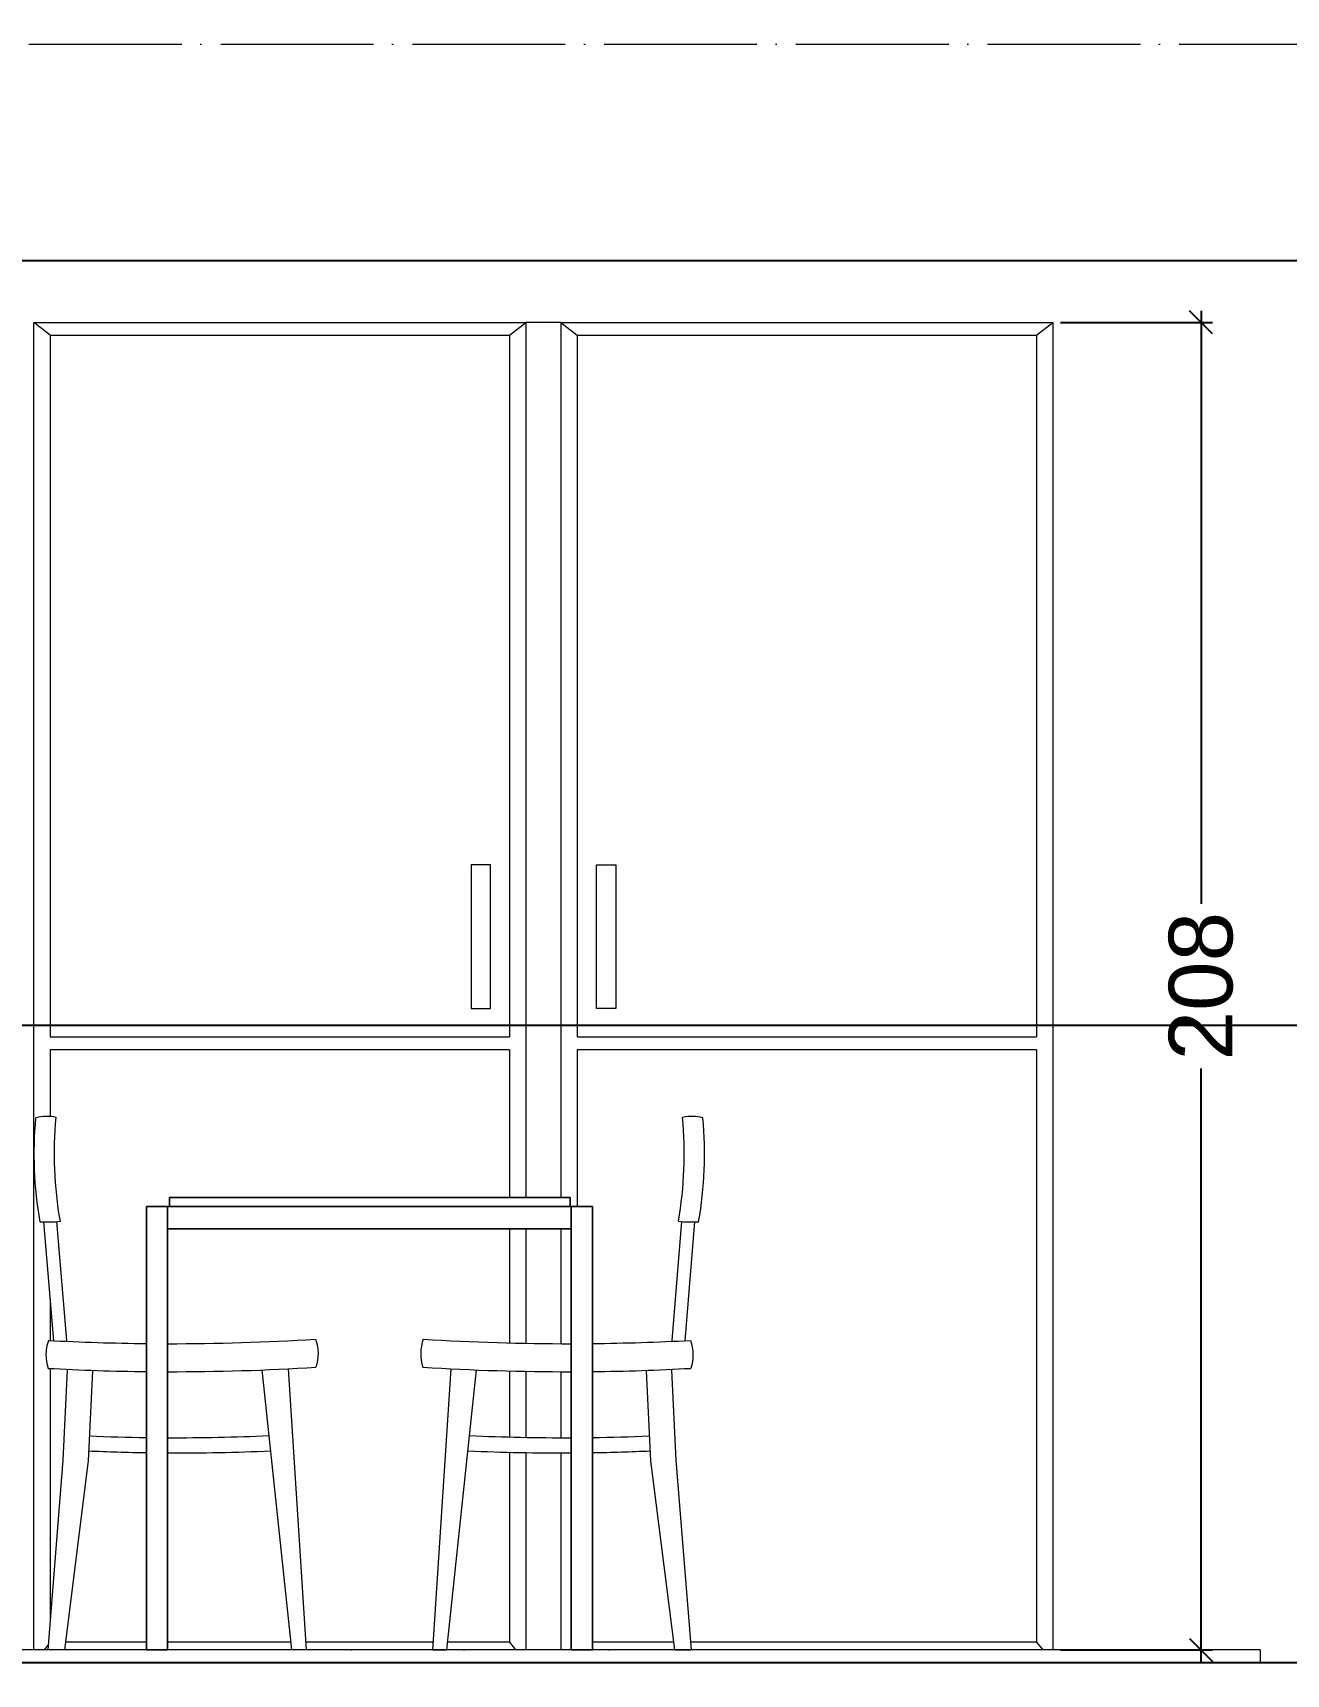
# Model space of a CAD drawing. Header units: centimetres. Extents: x 5667 to 17750, y 274 to 6203.
# Drawn here: x 12850.9 to 13047.7, y 2465.5 to 2723.1 of the extents above; entities that cross this region are included whole.
import ezdxf

# ---------------------------------------------------------------- set-up
doc = ezdxf.new("R2010")
doc.units = ezdxf.units.CM
doc.header["$MEASUREMENT"] = 0
doc.linetypes.add('ACAD_ISO04W100', pattern=[30, 24, -3, 0, -3])
doc.layers.get('0').update_dxf_attribs({"lineweight": 18})
for name, color, linetype, lineweight in [('A-DOOR-FULL', 4, 'Continuous', 9), ('A-FURN', 8, 'Continuous', 9), ('A-WALL-FULL', 7, 'Continuous', 20), ('G-ANNO-DIM', 3, 'Continuous', 9)]:
    doc.layers.add(name, color=color, linetype=linetype, lineweight=lineweight)
doc.styles.add('ARIAL', font='arial.ttf')
doc.dimstyles.new('TICK_36', dxfattribs={"dimtxt": 10, "dimasz": 3.6, "dimexe": 1.8, "dimexo": 1.2, "dimgap": 1.8, "dimtad": 0, "dimdec": 0, "dimzin": 0, "dimdsep": 46, "dimtxsty": 'ARIAL', "dimblk": 'OBLIQUE', "dimcen": 1.8, "dimdle": 1.8, "dimclrd": 256, "dimclrt": 256, "dimadec": 0, "dimazin": 0, "dimtfac": 1, "dimtdec": 0, "dimtmove": 1, "dimatfit": 3, "dimldrblk": 'OPEN90', "dimfxl": 1, "dimtolj": 1, "dimtzin": 0, "dimarcsym": 0})

# ---------------------------------------------------------------- blocks, each defined once
blk = doc.blocks.new('_Oblique')
at = {"color": 0, "linetype": 'ByBlock', "lineweight": -2}
blk.add_line((-0.5, -0.5), (0.5, 0.5), dxfattribs=at)
blk = doc.blocks.new('*D69')
at = {"layer": 'Defpoints', "color": 0, "transparency": 16777216}
for p in [(13124.18, 2687.32), (12701.05, 2567.32), (13124.18, 2567.32)]:
    blk.add_point(p, dxfattribs=at)
at = {"layer": 'G-ANNO-DIM', "color": 0, "lineweight": -2, "transparency": 16777216}
for p, q in [((13122.98, 2687.32), (12699.25, 2687.32)), ((13122.98, 2567.32), (12699.25, 2567.32))]:
    blk.add_line(p, q, dxfattribs=at)
at = {"layer": 'G-ANNO-DIM', "lineweight": -2, "transparency": 16777216}
for p, q in [((12701.05, 2689.12), (12701.05, 2639.68)), ((12701.05, 2565.52), (12701.05, 2614.96))]:
    blk.add_line(p, q, dxfattribs=at)
at = {"layer": 'G-ANNO-DIM', "lineweight": -2, "transparency": 16777216, "xscale": 3.6, "yscale": 3.6, "zscale": 3.6}
for p, rotation in [((12701.05, 2687.32), 90), ((12701.05, 2567.32), 270)]:
    blk.add_blockref('_Oblique', p, dxfattribs=dict(at, rotation=rotation))
at = {"layer": 'G-ANNO-DIM', "transparency": 16777216, "insert": (12701.05, 2627.32), "char_height": 10, "attachment_point": 5, "rotation": 90, "style": 'ARIAL'}
blk.add_mtext('\\A1;120', dxfattribs=at)
blk = doc.blocks.new('_Open90')
at = {"color": 0, "linetype": 'ByBlock', "lineweight": -2}
for p, q in [((0, 0), (-1, 0)), ((-0.5, 0.5), (0, 0)), ((0, 0), (-0.5, -0.5))]:
    blk.add_line(p, q, dxfattribs=at)
blk = doc.blocks.new('*D70')
at = {"layer": 'Defpoints', "color": 0, "transparency": 16777216}
for p in [(12701.05, 2721.32), (12729.93, 2721.32), (13124.18, 2687.32)]:
    blk.add_point(p, dxfattribs=at)
at = {"layer": 'G-ANNO-DIM', "lineweight": -2, "transparency": 16777216}
for p, q in [((12701.05, 2723.12), (12701.05, 2713.26)), ((12701.05, 2685.52), (12701.05, 2695.38))]:
    blk.add_line(p, q, dxfattribs=at)
at = {"layer": 'G-ANNO-DIM', "color": 0, "lineweight": -2, "transparency": 16777216}
for p, q in [((12728.73, 2721.32), (12699.25, 2721.32)), ((13122.98, 2687.32), (12699.25, 2687.32))]:
    blk.add_line(p, q, dxfattribs=at)
at = {"layer": 'G-ANNO-DIM', "lineweight": -2, "transparency": 16777216, "xscale": 3.6, "yscale": 3.6, "zscale": 3.6}
for p, rotation in [((12701.05, 2721.32), 90), ((12701.05, 2687.32), 270)]:
    blk.add_blockref('_Oblique', p, dxfattribs=dict(at, rotation=rotation))
at = {"layer": 'G-ANNO-DIM', "transparency": 16777216, "insert": (12701.05, 2704.32), "char_height": 10, "attachment_point": 5, "rotation": 90, "style": 'ARIAL'}
blk.add_mtext('\\A1;34', dxfattribs=at)
blk = doc.blocks.new('*D71')
at = {"layer": 'Defpoints', "color": 0, "transparency": 16777216}
for p in [(13124.18, 2567.32), (12701.05, 2467.32), (13124.18, 2467.32)]:
    blk.add_point(p, dxfattribs=at)
at = {"layer": 'G-ANNO-DIM', "lineweight": -2, "transparency": 16777216}
for p, q in [((12701.05, 2569.12), (12701.05, 2529.68)), ((12701.05, 2465.52), (12701.05, 2504.96))]:
    blk.add_line(p, q, dxfattribs=at)
at = {"layer": 'G-ANNO-DIM', "color": 0, "lineweight": -2, "transparency": 16777216}
for p, q in [((13122.98, 2567.32), (12699.25, 2567.32)), ((13122.98, 2467.32), (12699.25, 2467.32))]:
    blk.add_line(p, q, dxfattribs=at)
at = {"layer": 'G-ANNO-DIM', "lineweight": -2, "transparency": 16777216, "xscale": 3.6, "yscale": 3.6, "zscale": 3.6}
for p, rotation in [((12701.05, 2567.32), 90), ((12701.05, 2467.32), 270)]:
    blk.add_blockref('_Oblique', p, dxfattribs=dict(at, rotation=rotation))
at = {"layer": 'G-ANNO-DIM', "transparency": 16777216, "insert": (12701.05, 2517.32), "char_height": 10, "attachment_point": 5, "rotation": 90, "style": 'ARIAL'}
blk.add_mtext('\\A1;100', dxfattribs=at)
blk = doc.blocks.new('*D72')
at = {"layer": 'Defpoints', "color": 0, "transparency": 16777216}
for p in [(13011.08, 2677.68), (13011.08, 2469.32), (13034.35, 2469.32)]:
    blk.add_point(p, dxfattribs=at)
at = {"layer": 'G-ANNO-DIM', "lineweight": -2, "transparency": 16777216}
for p, q in [((13034.35, 2679.48), (13034.35, 2586.44)), ((13034.35, 2467.52), (13034.35, 2560.56))]:
    blk.add_line(p, q, dxfattribs=at)
at = {"layer": 'G-ANNO-DIM', "color": 0, "lineweight": -2, "transparency": 16777216}
for p, q in [((13012.28, 2677.68), (13036.15, 2677.68)), ((13012.28, 2469.32), (13036.15, 2469.32))]:
    blk.add_line(p, q, dxfattribs=at)
at = {"layer": 'G-ANNO-DIM', "lineweight": -2, "transparency": 16777216, "xscale": 3.6, "yscale": 3.6, "zscale": 3.6}
for p, rotation in [((13034.35, 2677.68), 90), ((13034.35, 2469.32), 270)]:
    blk.add_blockref('_Oblique', p, dxfattribs=dict(at, rotation=rotation))
at = {"layer": 'G-ANNO-DIM', "transparency": 16777216, "insert": (13034.35, 2573.5), "char_height": 10, "attachment_point": 5, "rotation": 90, "style": 'ARIAL'}
blk.add_mtext('\\A1;208', dxfattribs=at)

msp = doc.modelspace()

# ---------------------------------------------------------------- linework, layer by layer
at = {"layer": 'A-DOOR-FULL'}
for p, q in [((12851.08, 2677.68), (12928.33, 2677.68)), ((12851.08, 2469.32), (12851.08, 2677.68)), ((12925.78, 2675.65), (12928.33, 2677.68)), ((12931.08, 2677.68), (12928.33, 2677.68)), ((12928.33, 2677.68), (12928.33, 2540.33)), ((12933.83, 2677.68), (12931.08, 2677.68)), ((12933.83, 2677.68), (12933.83, 2540.33)), ((12933.83, 2677.68), (13011.08, 2677.68)), ((12933.83, 2677.68), (12936.42, 2675.65)), ((13008.53, 2675.65), (13011.08, 2677.68)), ((13011.08, 2677.68), (13011.08, 2469.32)), ((12853.67, 2675.65), (12853.67, 2565.53)), ((12853.67, 2675.65), (12925.78, 2675.65)), ((12925.78, 2675.65), (12925.78, 2565.53)), ((12936.42, 2675.65), (12936.42, 2565.53)), ((12936.42, 2675.65), (13008.53, 2675.65)), ((13008.53, 2675.65), (13008.53, 2565.53)), ((12853.67, 2565.53), (12925.78, 2565.53)), ((12853.67, 2563.53), (12853.67, 2553.05)), ((12925.78, 2563.53), (12853.67, 2563.53)), ((12925.78, 2563.53), (12925.78, 2540.33)), ((12936.42, 2565.53), (13008.53, 2565.53)), ((12936.42, 2563.53), (12936.42, 2538.91)), ((13008.53, 2563.53), (12936.42, 2563.53)), ((13008.53, 2563.53), (13008.53, 2470.53)), ((12925.78, 2535.43), (12925.78, 2517.5)), ((12928.33, 2535.43), (12928.33, 2517.45)), ((12933.83, 2535.43), (12933.83, 2517.39)), ((12853.67, 2524.41), (12853.67, 2517.89)), ((12853.67, 2513.5), (12853.67, 2474.17)), ((12925.78, 2513.1), (12925.78, 2502.73)), ((12928.33, 2513.05), (12928.33, 2502.68)), ((12933.83, 2512.99), (12933.83, 2502.62)), ((12925.78, 2500.36), (12925.78, 2470.53)), ((12928.33, 2500.3), (12928.33, 2469.32)), ((12933.83, 2500.26), (12933.83, 2469.32)), ((12868.78, 2470.53), (12856.04, 2470.53)), ((12891.48, 2470.53), (12872.1, 2470.53)), ((12913.79, 2470.53), (12893.75, 2470.53)), ((12925.78, 2470.53), (12916.08, 2470.53)), ((12925.78, 2470.53), (12926.74, 2469.32)), ((12951.51, 2470.53), (12938.78, 2470.53)), ((13008.53, 2470.53), (12954.17, 2470.53)), ((13008.53, 2470.53), (13009.49, 2469.32)), ((12853.35, 2470.13), (12852.7, 2469.32))]:
    msp.add_line(p, q, dxfattribs=at)
at = {"layer": 'A-FURN'}
for p, q in [((12853.67, 2675.65), (12851.08, 2677.68)), ((12922.79, 2592.56), (12919.74, 2592.56)), ((12919.74, 2592.56), (12919.74, 2569.99)), ((12922.79, 2569.99), (12922.79, 2592.56)), ((12939.42, 2592.56), (12942.47, 2592.56)), ((12939.42, 2569.99), (12939.42, 2592.56)), ((12942.47, 2592.56), (12942.47, 2569.99)), ((12919.74, 2569.99), (12922.79, 2569.99)), ((12942.47, 2569.99), (12939.42, 2569.99)), ((12872.41, 2538.91), (12872.41, 2540.33)), ((12872.41, 2540.33), (12935.3, 2540.33)), ((12935.3, 2540.33), (12935.3, 2538.91)), ((12868.78, 2469.32), (12868.78, 2538.91)), ((12868.78, 2538.91), (12938.78, 2538.91)), ((12872.1, 2538.91), (12872.1, 2469.32)), ((12935.46, 2469.32), (12935.46, 2538.91)), ((12938.78, 2538.91), (12938.78, 2469.32)), ((12854.21, 2517.86), (12852.68, 2536.5)), ((12856.25, 2517.87), (12854.71, 2536.56)), ((12935.46, 2535.43), (12872.1, 2535.43)), ((12951.3, 2517.87), (12952.84, 2536.56)), ((12953.35, 2517.86), (12954.87, 2536.5)), ((12856.35, 2513.21), (12855.67, 2499.1)), ((12860.31, 2513.11), (12859.64, 2499)), ((12891.61, 2469.32), (12886.94, 2513.26)), ((12891.01, 2513.46), (12893.83, 2469.32)), ((12916.55, 2513.46), (12913.71, 2469.32)), ((12915.95, 2469.32), (12920.61, 2513.26)), ((12947.24, 2513.11), (12947.92, 2499)), ((12951.21, 2513.21), (12951.89, 2499.1)), ((12855.67, 2499.1), (12853.29, 2469.32)), ((12859.64, 2499), (12855.89, 2469.32)), ((12947.92, 2499), (12951.67, 2469.32)), ((12951.89, 2499.1), (12954.27, 2469.32)), ((13043.62, 2469.32), (12779.18, 2469.32)), ((12855.89, 2469.32), (12853.29, 2469.32)), ((12872.1, 2469.32), (12868.78, 2469.32)), ((12893.84, 2469.32), (12891.61, 2469.32)), ((12913.71, 2469.32), (12915.95, 2469.32)), ((12935.46, 2469.34), (12935.45, 2469.32)), ((12938.78, 2469.32), (12935.46, 2469.32)), ((12951.67, 2469.32), (12954.26, 2469.32)), ((13043.62, 2469.32), (13043.62, 2467.32))]:
    msp.add_line(p, q, dxfattribs=at)
at = {"layer": 'A-FURN', "lineweight": 0}
for p, q in [((12872.41, 2538.91), (12872.41, 2540.33)), ((12872.41, 2540.33), (12935.3, 2540.33)), ((12872.41, 2540.33), (12872.41, 2538.91)), ((12935.3, 2540.33), (12872.41, 2540.33)), ((12935.3, 2538.91), (12935.3, 2540.33)), ((12935.3, 2540.33), (12935.3, 2538.91)), ((12935.3, 2540.33), (12935.3, 2540.33)), ((12868.78, 2538.91), (12868.78, 2469.32)), ((12868.78, 2469.32), (12868.78, 2538.91)), ((12868.78, 2538.91), (12872.1, 2538.91)), ((12872.1, 2538.91), (12868.78, 2538.91)), ((12872.1, 2469.32), (12872.1, 2538.91)), ((12872.1, 2538.91), (12872.1, 2469.32)), ((12935.46, 2538.91), (12872.1, 2538.91)), ((12872.1, 2538.91), (12935.46, 2538.91)), ((12935.46, 2535.43), (12935.46, 2538.91)), ((12935.46, 2538.91), (12935.46, 2469.32)), ((12935.46, 2469.32), (12935.46, 2538.91)), ((12935.46, 2538.91), (12938.78, 2538.91)), ((12935.46, 2538.91), (12935.46, 2535.43)), ((12938.78, 2538.91), (12935.46, 2538.91)), ((12935.46, 2538.91), (12935.46, 2538.91)), ((12938.78, 2469.32), (12938.78, 2538.91)), ((12938.78, 2538.91), (12938.78, 2469.32)), ((12872.1, 2535.43), (12935.46, 2535.43)), ((12935.46, 2535.43), (12872.1, 2535.43)), ((12868.78, 2469.32), (12872.1, 2469.32)), ((12872.1, 2469.32), (12868.78, 2469.32)), ((12868.78, 2469.32), (12868.78, 2469.32)), ((12900.86, 2469.32), (12901.01, 2469.32)), ((12900.86, 2469.32), (12900.86, 2469.32)), ((12901.01, 2469.32), (12900.86, 2469.32)), ((12918.55, 2469.32), (12918.55, 2469.32)), ((12918.55, 2469.32), (12918.71, 2469.32)), ((12918.71, 2469.32), (12918.55, 2469.32)), ((12918.87, 2469.32), (12918.71, 2469.32)), ((12935.46, 2469.32), (12938.78, 2469.32)), ((12938.78, 2469.32), (12935.46, 2469.32)), ((12935.46, 2469.32), (12935.46, 2469.32)), ((12941.14, 2469.32), (12940.98, 2469.32)), ((12941.3, 2469.32), (12941.14, 2469.32)), ((12941.3, 2469.32), (12941.45, 2469.32)), ((12941.77, 2469.32), (12941.45, 2469.32)), ((12942.4, 2469.32), (12942.24, 2469.32)), ((12942.24, 2469.32), (12942.24, 2469.32))]:
    msp.add_line(p, q, dxfattribs=at)
at = {"layer": 'A-FURN'}
for points in [[(12852.08, 2536.53, -0.066438), (12851.42, 2552.83, -3.035344)], [(12855.26, 2536.6, -0.066438), (12854.6, 2552.9, -3.035344)], [(12952.29, 2536.6, 0.066438), (12952.96, 2552.9, 3.035344)], [(12955.47, 2536.53, 0.066438), (12956.14, 2552.83, 3.035344)], [(12853.38, 2517.9, 0.162787), (12853.32, 2513.51, 0.892277)], [(12895.33, 2518.09, -0.162787), (12895.38, 2513.7, -0.892277)], [(12912.23, 2518.09, 0.162787), (12912.17, 2513.7, 0.892277)], [(12954.18, 2517.9, -0.162787), (12954.24, 2513.51, -0.892277)]]:
    msp.add_lwpolyline(points, format="xyb", dxfattribs=at)
for centre, radius, start, end in [((12853.15, 2546.93), 6.14, 76.3165, 106.3618), ((12954.41, 2546.93), 6.14, 73.6382, 103.6835), ((12853.32, 2553.49), 17, 265.8253, 276.5909), ((12954.24, 2553.49), 17, 263.4091, 274.1747), ((12872.76, 2882.53), 365.14, 266.9575, 269.3748), ((12872.76, 2882.53), 365.14, 269.8957, 273.5429), ((12934.79, 2882.53), 365.14, 266.4571, 270.1043), ((12934.79, 2882.53), 365.14, 270.6252, 273.0425), ((12872.83, 2872.88), 359.89, 266.8925, 269.3549), ((12872.83, 2872.88), 359.89, 269.8835, 273.5931), ((12934.73, 2872.88), 359.89, 266.4069, 270.1165), ((12934.73, 2872.88), 359.89, 270.6451, 273.1075), ((12873.28, 2835.64), 333.01, 267.6832, 269.2252), ((12873.28, 2835.64), 333.01, 269.7963, 272.5361), ((12934.28, 2835.64), 333.01, 267.4639, 270.2037), ((12934.28, 2835.64), 333.01, 270.7748, 272.3168), ((12873.88, 2817.48), 317.23, 267.4399, 269.0785), ((12873.88, 2817.48), 317.23, 269.6781, 272.5965), ((12933.68, 2817.48), 317.23, 267.4035, 270.3219), ((12933.68, 2817.48), 317.23, 270.9215, 272.5601)]:
    msp.add_arc(centre, radius, start, end, dxfattribs=at)
at = {"layer": 'A-WALL-FULL', "linetype": 'ACAD_ISO04W100'}
msp.add_line((12729.93, 2721.32), (13643.93, 2721.32), dxfattribs=at)
at = {"layer": 'A-WALL-FULL'}
msp.add_line((13703.93, 2467.32), (12683.93, 2467.32), dxfattribs=at)
msp.add_line((13703.93, 2467.32), (12683.93, 2467.32), dxfattribs=at)

# ---------------------------------------------------------------- dimensions: what is measured, and where the dimension line sits
at = {"layer": 'G-ANNO-DIM'}
for base, p1, p2, picture, middle in [((12701.05, 2721.32), (13124.18, 2687.32), (12729.93, 2721.32), '*D70', (12701.05, 2704.32)), ((12701.05, 2567.32), (13124.18, 2687.32), (13124.18, 2567.32), '*D69', (12701.05, 2627.32)), ((13034.35, 2469.32), (13011.08, 2677.68), (13011.08, 2469.32), '*D72', (13034.35, 2573.5)), ((12701.05, 2467.32), (13124.18, 2567.32), (13124.18, 2467.32), '*D71', (12701.05, 2517.32))]:
    dim = msp.add_linear_dim(base=base, p1=p1, p2=p2, angle=90, dimstyle='TICK_36', dxfattribs=at)
    dim.commit()
    dim.dimension.update_dxf_attribs({"geometry": picture, "text_midpoint": middle})

doc.saveas('drawing.dxf')
